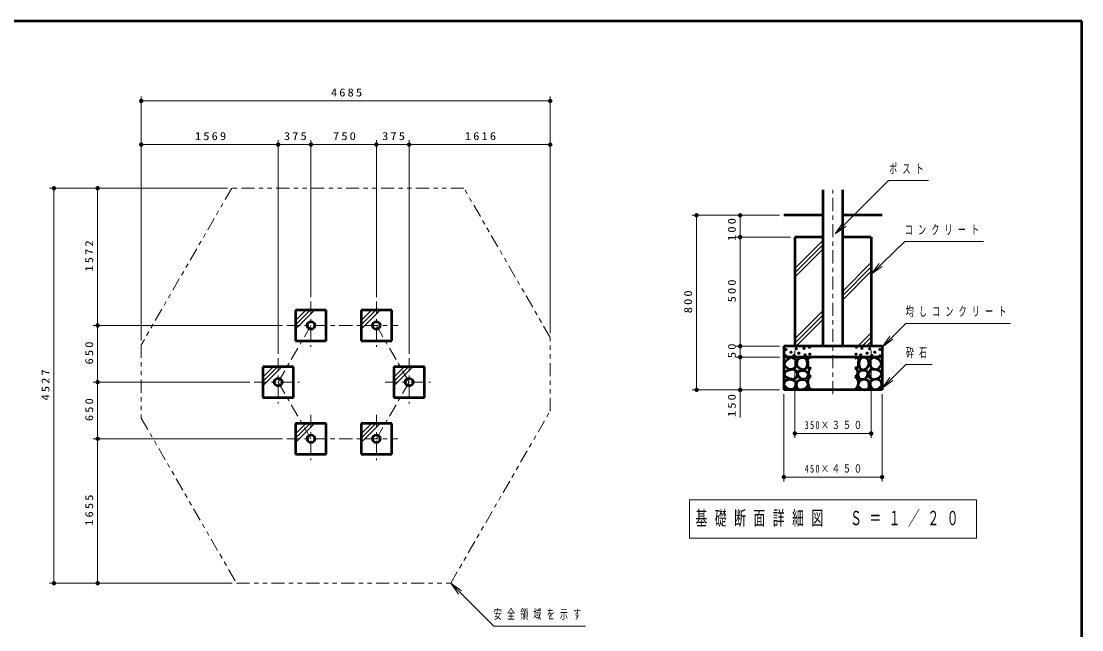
# Model space of a CAD drawing. Units: millimetres on the paper, scale 1:50, with parts at other scales. Extents: x -385 to 0, y 0 to 267.
# Drawn here: x -243 to 0, y 127.5 to 267 of the extents above; entities that cross this region are included whole.
import ezdxf

# ---------------------------------------------------------------- set-up
doc = ezdxf.new("R2010")
doc.units = ezdxf.units.MM
doc.linetypes.add('USER2', pattern=[6, 3, -1, 1, -1])
doc.linetypes.add('USER3', pattern=[8, 3, -1, 1, -1, 1, -1])
doc.layers.add('LY_1', color=140, linetype='Continuous', lineweight=50)
doc.styles.add('ＭＳ ゴシック', font='')
doc.styles.get('ＭＳ ゴシック').set_extended_font_data('MS Gothic')

# ---------------------------------------------------------------- blocks, each defined once
blk = doc.blocks.new('filled_dot')
at = {"color": 0, "linetype": 'Continuous', "lineweight": -2, "const_width": 1.25}
blk.add_lwpolyline([(-0.625, 0, 1), (0.625, 0, 1)], format="xyb", close=True, dxfattribs=at)

msp = doc.modelspace()

# ---------------------------------------------------------------- linework, layer by layer
at = {"layer": 'LY_1', "color": 7}
for p, q in [((0, 267), (-385, 267)), ((0, 0), (0, 267))]:
    msp.add_line(p, q, dxfattribs=at)
at = {"layer": 'LY_1', "color": 7, "lineweight": 13}
for p, q in [((-215.491, 239.719), (-215.491, 249.719)), ((-215.491, 248.719), (-121.795, 248.719)), ((-121.795, 239.719), (-121.795, 249.719)), ((-215.491, 193.832), (-215.491, 239.719)), ((-215.491, 238.719), (-184.121, 238.719)), ((-184.121, 190.78), (-184.121, 239.719)), ((-184.121, 238.719), (-176.621, 238.719)), ((-176.621, 203.771), (-176.621, 239.719)), ((-176.621, 238.719), (-161.621, 238.719)), ((-161.621, 203.771), (-161.621, 239.719)), ((-154.121, 238.719), (-161.621, 238.719)), ((-154.121, 190.78), (-154.121, 239.719)), ((-154.121, 238.719), (-121.795, 238.719)), ((-121.795, 195.497), (-121.795, 239.719)), ((-226.491, 228.719), (-236.491, 228.719)), ((-235.491, 138.186), (-235.491, 228.719)), ((-195.772, 228.719), (-226.491, 228.719)), ((-225.491, 197.271), (-225.491, 228.719)), ((-79.258, 222.506), (-89.258, 222.506)), ((-88.258, 182.506), (-88.258, 222.506)), ((-69.258, 222.506), (-79.258, 222.506)), ((-78.258, 217.506), (-78.258, 222.506)), ((-56.495, 218.279), (-54.727, 220.754)), ((-56.495, 218.279), (-54.373, 220.401)), ((-54.02, 220.047), (-56.495, 218.279)), ((-66.758, 217.506), (-79.258, 217.506)), ((-78.258, 192.506), (-78.258, 217.506)), ((-65.758, 210.296), (-59.236, 216.819)), ((-65.758, 209.307), (-59.236, 215.829)), ((-65.758, 208.317), (-59.236, 214.839)), ((-54.781, 205.152), (-48.258, 211.674)), ((-48.258, 209.019), (-46.453, 211.467)), ((-54.781, 204.162), (-48.258, 210.684)), ((-54.781, 203.172), (-48.258, 209.695)), ((-48.258, 209.019), (-46.105, 211.108)), ((-45.757, 210.75), (-48.258, 209.019)), ((-180.121, 198.407), (-177.757, 200.771)), ((-180.121, 197.417), (-176.767, 200.771)), ((-180.121, 196.427), (-175.777, 200.771)), ((-165.121, 198.407), (-162.757, 200.771)), ((-165.121, 197.417), (-161.767, 200.771)), ((-165.121, 196.427), (-160.777, 200.771)), ((-65.758, 194.174), (-59.236, 200.697)), ((-65.758, 193.184), (-59.236, 199.707)), ((-183.121, 197.271), (-226.491, 197.271)), ((-225.491, 184.28), (-225.491, 197.271)), ((-65.447, 192.506), (-59.236, 198.717)), ((-51.305, 192.506), (-48.258, 195.552)), ((-50.315, 192.506), (-48.258, 194.562)), ((-45.758, 192.325), (-43.99, 194.8)), ((-45.758, 192.325), (-43.637, 194.447)), ((-69.258, 192.506), (-79.258, 192.506)), ((-78.258, 190.006), (-78.258, 192.506)), ((-49.325, 192.506), (-48.258, 193.573)), ((-43.283, 194.093), (-45.758, 192.325)), ((-69.258, 190.006), (-79.258, 190.006)), ((-78.258, 176.136), (-78.258, 190.006)), ((-65.758, 191.506), (-65.758, 171.506)), ((-48.258, 191.506), (-48.258, 171.506)), ((-187.621, 185.416), (-185.257, 187.78)), ((-187.621, 184.426), (-184.267, 187.78)), ((-187.621, 183.436), (-183.277, 187.78)), ((-157.621, 185.416), (-155.257, 187.78)), ((-157.621, 184.426), (-154.267, 187.78)), ((-157.621, 183.436), (-153.277, 187.78)), ((-45.758, 182.889), (-43.99, 185.364)), ((-45.758, 182.889), (-43.637, 185.011)), ((-190.621, 184.28), (-226.491, 184.28)), ((-225.491, 171.29), (-225.491, 184.28)), ((-79.258, 182.506), (-89.258, 182.506)), ((-69.258, 182.506), (-79.258, 182.506)), ((-43.283, 184.657), (-45.758, 182.889)), ((-68.258, 181.506), (-68.258, 161.506)), ((-45.758, 181.506), (-45.758, 161.506)), ((-180.121, 172.426), (-177.757, 174.79)), ((-180.121, 171.436), (-176.767, 174.79)), ((-180.121, 170.446), (-175.777, 174.79)), ((-165.121, 172.426), (-162.757, 174.79)), ((-165.121, 171.436), (-161.767, 174.79)), ((-165.121, 170.446), (-160.777, 174.79)), ((-183.121, 171.29), (-226.491, 171.29)), ((-225.491, 138.186), (-225.491, 171.29)), ((-48.258, 172.506), (-65.758, 172.506)), ((-45.758, 162.506), (-68.258, 162.506)), ((-89.908, 157.328), (-89.908, 148.528)), ((-24.108, 157.328), (-89.908, 157.328)), ((-24.108, 148.528), (-24.108, 157.328)), ((-89.908, 148.528), (-24.108, 148.528)), ((-194.66, 138.186), (-236.491, 138.186)), ((-194.66, 138.186), (-226.491, 138.186)), ((-142.814, 135.711), (-144.582, 138.186)), ((-144.582, 138.186), (-142.107, 136.418)), ((-144.582, 138.186), (-142.461, 136.065))]:
    msp.add_line(p, q, dxfattribs=at)
at = {"layer": 'LY_1'}
for p, q in [((-59.236, 192.506), (-59.236, 228.313)), ((-54.781, 192.506), (-54.781, 228.313)), ((-59.236, 222.506), (-68.258, 222.506)), ((-45.758, 222.506), (-54.781, 222.506)), ((-59.236, 217.506), (-65.758, 217.506)), ((-65.758, 217.506), (-65.758, 192.506)), ((-48.258, 217.506), (-54.781, 217.506)), ((-48.258, 217.506), (-48.258, 192.506)), ((-180.121, 200.771), (-180.121, 193.771)), ((-173.121, 200.771), (-180.121, 200.771)), ((-173.121, 193.771), (-173.121, 200.771)), ((-165.121, 200.771), (-165.121, 193.771)), ((-158.121, 200.771), (-165.121, 200.771)), ((-158.121, 193.771), (-158.121, 200.771)), ((-180.121, 193.771), (-173.121, 193.771)), ((-165.121, 193.771), (-158.121, 193.771)), ((-45.758, 192.506), (-68.258, 192.506)), ((-68.258, 192.506), (-68.258, 182.506)), ((-45.758, 192.506), (-45.758, 182.506)), ((-45.758, 190.006), (-68.258, 190.006)), ((-187.621, 187.78), (-187.621, 180.78)), ((-180.621, 187.78), (-187.621, 187.78)), ((-180.621, 180.78), (-180.621, 187.78)), ((-157.621, 187.78), (-157.621, 180.78)), ((-150.621, 187.78), (-157.621, 187.78)), ((-150.621, 180.78), (-150.621, 187.78)), ((-45.758, 182.506), (-68.258, 182.506)), ((-187.621, 180.78), (-180.621, 180.78)), ((-157.621, 180.78), (-150.621, 180.78)), ((-180.121, 174.79), (-180.121, 167.79)), ((-173.121, 174.79), (-180.121, 174.79)), ((-173.121, 167.79), (-173.121, 174.79)), ((-165.121, 174.79), (-165.121, 167.79)), ((-158.121, 174.79), (-165.121, 174.79)), ((-158.121, 167.79), (-158.121, 174.79)), ((-180.121, 167.79), (-173.121, 167.79)), ((-165.121, 167.79), (-158.121, 167.79))]:
    msp.add_line(p, q, dxfattribs=at)
at = {"layer": 'LY_1', "color": 7, "linetype": 'USER2', "lineweight": 13}
for p, q in [((-57.008, 181.483), (-57.008, 228.313)), ((-176.621, 202.771), (-176.621, 192.371)), ((-161.621, 202.771), (-161.621, 192.371)), ((-184.121, 184.28), (-176.621, 197.271)), ((-182.121, 197.271), (-156.721, 197.271)), ((-161.621, 197.271), (-154.121, 184.28)), ((-184.121, 189.78), (-184.121, 179.38)), ((-154.121, 189.78), (-154.121, 179.38)), ((-189.621, 184.28), (-179.221, 184.28)), ((-176.621, 171.29), (-184.121, 184.28)), ((-154.121, 184.28), (-161.621, 171.29)), ((-159.621, 184.28), (-149.221, 184.28)), ((-176.621, 176.79), (-176.621, 166.39)), ((-161.621, 176.79), (-161.621, 166.39)), ((-182.121, 171.29), (-156.721, 171.29))]:
    msp.add_line(p, q, dxfattribs=at)
at = {"layer": 'LY_1', "color": 7, "linetype": 'USER3', "lineweight": 13}
msp.add_lwpolyline([(-144.582, 138.186), (-121.795, 177.654), (-121.795, 194.497), (-141.553, 228.719), (-194.772, 228.719), (-215.491, 192.832), (-215.491, 175.998), (-193.66, 138.186)], close=True, dxfattribs=at)
at = {"layer": 'LY_1', "color": 7, "lineweight": 13}
for points in [[(-56.495, 218.279), (-44.283, 230.491), (-35.134, 230.491)], [(-48.258, 209.019), (-40.533, 216.516), (-22.533, 216.516)], [(-45.758, 192.325), (-40.349, 197.734), (-16.349, 197.734)], [(-45.758, 182.889), (-40.349, 188.298), (-34.305, 188.298)], [(-144.582, 138.186), (-134.731, 128.335), (-113.731, 128.335)]]:
    msp.add_lwpolyline(points, dxfattribs=at)
at = {"layer": 'LY_1'}
for points in [[(-67.012, 187.146), (-67.682, 187.599), (-68.208, 188.414), (-67.791, 189.138), (-67.194, 189.645), (-66.505, 189.971), (-65.69, 189.627), (-65.421, 189.165), (-65.346, 188.631), (-65.654, 187.708), (-66.179, 187.273)], [(-63.914, 187.088), (-64.69, 187.433), (-65.109, 187.886), (-65.316, 188.447), (-65.165, 189.202), (-64.855, 189.659), (-64.41, 189.957), (-63.568, 189.913), (-62.986, 189.223), (-62.9, 188.253), (-63.159, 187.433)], [(-50.102, 187.088), (-49.326, 187.433), (-48.907, 187.886), (-48.7, 188.447), (-48.851, 189.202), (-49.161, 189.659), (-49.606, 189.957), (-50.448, 189.913), (-51.03, 189.223), (-51.116, 188.253), (-50.857, 187.433)], [(-47.004, 187.146), (-46.334, 187.599), (-45.808, 188.414), (-46.225, 189.138), (-46.823, 189.645), (-47.511, 189.971), (-48.326, 189.627), (-48.595, 189.165), (-48.67, 188.631), (-48.362, 187.708), (-47.837, 187.273)], [(-66.868, 185.009), (-67.501, 185.281), (-67.972, 185.641), (-68.208, 186.114), (-67.864, 186.802), (-66.994, 187.092), (-66.26, 187.227), (-65.618, 187.128), (-65.129, 186.277), (-65.346, 185.317), (-66.125, 184.864)], [(-47.148, 185.009), (-46.515, 185.281), (-46.044, 185.641), (-45.808, 186.114), (-46.152, 186.802), (-47.022, 187.092), (-47.756, 187.227), (-48.398, 187.128), (-48.887, 186.277), (-48.67, 185.317), (-47.891, 184.864)], [(-66.886, 182.564), (-67.501, 182.818), (-68.208, 183.524), (-68.135, 184.375), (-67.694, 184.756), (-67.103, 184.919), (-66.587, 184.904), (-66.089, 184.738), (-65.605, 184.398), (-65.346, 183.941), (-65.727, 183.017), (-66.197, 182.583)], [(-65.337, 183.852), (-65.165, 184.543), (-64.517, 184.823), (-63.719, 184.866), (-63.029, 184.478), (-62.727, 183.68), (-62.986, 183.119), (-63.504, 182.645), (-64.323, 182.537), (-64.906, 182.58), (-65.277, 183.111)], [(-64.28, 184.931), (-64.927, 185.643), (-65.1, 186.398), (-64.781, 186.753), (-64.259, 186.958), (-63.439, 186.958), (-62.792, 186.398), (-62.684, 185.902), (-62.964, 185.276), (-63.353, 184.974)], [(-49.736, 184.931), (-49.089, 185.643), (-48.916, 186.398), (-49.236, 186.753), (-49.757, 186.958), (-50.577, 186.958), (-51.224, 186.398), (-51.332, 185.902), (-51.052, 185.276), (-50.663, 184.974)], [(-48.679, 183.852), (-48.851, 184.543), (-49.499, 184.823), (-50.297, 184.866), (-50.987, 184.478), (-51.289, 183.68), (-51.03, 183.119), (-50.512, 182.645), (-49.693, 182.537), (-49.11, 182.58), (-48.739, 183.111)], [(-47.13, 182.564), (-46.515, 182.818), (-45.808, 183.524), (-45.881, 184.375), (-46.322, 184.756), (-46.913, 184.919), (-47.429, 184.904), (-47.927, 184.738), (-48.411, 184.398), (-48.67, 183.941), (-48.289, 183.017), (-47.819, 182.583)]]:
    msp.add_lwpolyline(points, close=True, dxfattribs=at)
for points in [[(-62.044, 189.79), (-62.515, 189.953), (-62.841, 189.446), (-62.805, 188.631), (-62.769, 187.69), (-62.026, 187.472)], [(-51.972, 189.79), (-51.501, 189.953), (-51.175, 189.446), (-51.211, 188.631), (-51.247, 187.69), (-51.99, 187.472)], [(-62.044, 187.454), (-62.443, 187.273), (-62.624, 186.621), (-62.515, 185.806), (-62.062, 185.589)], [(-51.972, 187.454), (-51.573, 187.273), (-51.392, 186.621), (-51.501, 185.806), (-51.954, 185.589)], [(-62.044, 185.589), (-62.406, 185.371), (-62.751, 184.683), (-62.787, 183.959), (-62.606, 183.235), (-62.352, 182.836), (-62.008, 182.601)], [(-51.972, 185.589), (-51.61, 185.371), (-51.266, 184.683), (-51.229, 183.959), (-51.41, 183.235), (-51.664, 182.836), (-52.008, 182.601)]]:
    msp.add_lwpolyline(points, dxfattribs=at)
for centre, radius in [((-176.621, 197.271), 0.891), ((-161.621, 197.271), 0.891), ((-63.644, 192.021), 0.0774), ((-62.379, 192.279), 0.0774), ((-51.637, 192.279), 0.0774), ((-50.372, 192.021), 0.0774), ((-67.774, 191.737), 0.0774), ((-67.774, 190.291), 0.0774), ((-66.612, 191.117), 0.0774), ((-65.915, 190.369), 0.0774), ((-65.425, 191.892), 0.0774), ((-64.831, 190.911), 0.0774), ((-63.386, 190.498), 0.0774), ((-62.302, 190.704), 0.0774), ((-51.714, 190.704), 0.0774), ((-50.63, 190.498), 0.0774), ((-49.185, 190.911), 0.0774), ((-48.591, 191.892), 0.0774), ((-48.101, 190.369), 0.0774), ((-47.404, 191.117), 0.0774), ((-46.242, 191.737), 0.0774), ((-46.242, 190.291), 0.0774), ((-184.121, 184.28), 0.891), ((-154.121, 184.28), 0.891), ((-176.621, 171.29), 0.891), ((-161.621, 171.29), 0.891)]:
    msp.add_circle(centre, radius, dxfattribs=at)

# ---------------------------------------------------------------- block references
at = {"layer": 'LY_1', "color": 7, "lineweight": 13, "xscale": 0.4, "yscale": 0.4}
for p in [(-215.491, 248.719), (-215.491, 238.719), (-184.121, 238.719), (-176.621, 238.719), (-161.621, 238.719), (-154.121, 238.719), (-65.758, 172.506), (-68.258, 162.506)]:
    msp.add_blockref('filled_dot', p, dxfattribs=at)
for p, rotation in [((-121.795, 248.719), 180), ((-184.121, 238.719), 180), ((-176.621, 238.719), 180), ((-161.621, 238.719), 180), ((-154.121, 238.719), 180), ((-121.795, 238.719), 180), ((-235.491, 228.719), 270), ((-225.491, 228.719), 270), ((-88.258, 222.506), 270), ((-78.258, 222.506), 270), ((-78.258, 217.506), 90), ((-78.258, 217.506), 270), ((-225.491, 197.271), 90), ((-225.491, 197.271), 270), ((-78.258, 192.506), 90), ((-78.258, 192.506), 270), ((-78.258, 190.006), 90), ((-78.258, 190.006), 270), ((-225.491, 184.28), 270), ((-225.491, 184.28), 90), ((-88.258, 182.506), 90), ((-78.258, 182.506), 90), ((-48.258, 172.506), 180), ((-225.491, 171.29), 270), ((-225.491, 171.29), 90), ((-45.758, 162.506), 180), ((-235.491, 138.186), 90), ((-225.491, 138.186), 90)]:
    msp.add_blockref('filled_dot', p, dxfattribs=dict(at, rotation=rotation))

# ---------------------------------------------------------------- texts
at = {"layer": 'LY_1', "color": 7, "style": 'ＭＳ ゴシック'}
for s, insert, char_height, attachment_point in [('\\T1.33;\\W1.15;4685', (-168.227, 249.719), 1.833, 8), ('\\T1.33;\\W1.15;1569', (-199.378, 239.719), 1.833, 8), ('\\T1.33;\\W1.15;375', (-179.955, 239.719), 1.833, 8), ('\\T1.33;\\W1.15;750', (-168.706, 239.719), 1.833, 8), ('\\T1.33;\\W1.15;375', (-157.455, 239.719), 1.833, 8), ('\\T1.33;\\W1.15;1616', (-137.537, 239.719), 1.833, 8), ('\\T1.64;\\W0.6;ポスト', (-44.134, 233.141), 2.199, 4), ('\\T1.64;\\W0.6;コンクリート', (-40.533, 219.166), 2.199, 4), ('\\T1.64;\\W0.6;均しコンクリート', (-40.349, 200.384), 2.199, 4), ('\\T1.64;\\W0.6;砕石', (-40.305, 190.948), 2.199, 4), ('\\T1.32;\\W0.75;350×３５０', (-56.6, 173.506), 1.833, 8), ('\\T1.32;\\W0.75;450×４５０', (-56.6, 163.506), 1.833, 8), ('\\T1.64;\\W0.6;基礎断面詳細図\u3000Ｓ＝１／２０', (-88.508, 152.928), 3.299, 4), ('\\T1.64;\\W0.6;安全領域を示す', (-134.731, 130.985), 2.199, 4)]:
    msp.add_mtext(s, dxfattribs=dict(at, insert=insert, char_height=char_height, attachment_point=attachment_point))
at = {"layer": 'LY_1', "color": 7, "char_height": 1.833, "attachment_point": 8, "rotation": 90, "style": 'ＭＳ ゴシック'}
for s, insert in [('\\T1.33;\\W1.15;100', (-79.258, 219.489)), ('\\T1.33;\\W1.15;1572', (-226.491, 213.423)), ('\\T1.33;\\W1.15;500', (-79.258, 205.422)), ('\\T1.33;\\W1.15;800', (-89.258, 202.922)), ('\\T1.33;\\W1.15;650', (-226.491, 191.191)), ('\\T1.34;\\W1.15;50', (-79.258, 191.684)), ('\\T1.33;\\W1.15;4527', (-236.491, 183.869)), ('\\T1.33;\\W1.15;650', (-226.491, 178.2)), ('\\T1.33;\\W1.15;150', (-79.258, 179.136)), ('\\T1.33;\\W1.15;1655', (-226.491, 155.166))]:
    msp.add_mtext(s, dxfattribs=dict(at, insert=insert))

doc.saveas('drawing.dxf')
